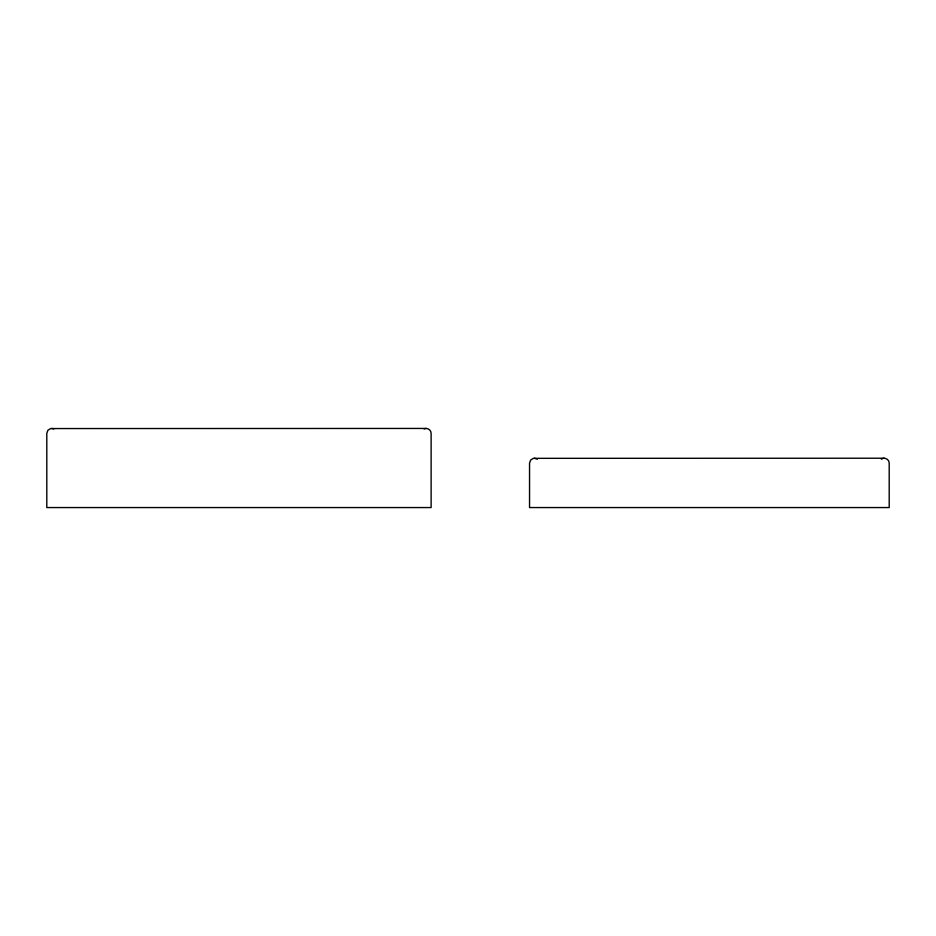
<?xml version="1.0" encoding="UTF-8"?>
<svg xmlns="http://www.w3.org/2000/svg" width="936" height="936" viewBox="0 0 936 936"><rect width="100%" height="100%" fill="white"/><g stroke="black" fill="none" stroke-linecap="round" stroke-linejoin="round"><path stroke-width="1.4" d="M881.373 459.178C884.391 456.745 889.352 459.295 889.2 463.144L889.2 507.558L529.542 507.558L529.542 463.144L530.618 460.079L533.38 458.336L884.263 458.219M424.055 428.934C427.155 427.319 431.239 429.881 431.122 433.38L431.122 507.558L46.8 507.558L46.8 433.38L47.876 430.303L50.638 428.559L426.196 428.442M534.479 458.219L537.369 459.178M51.737 428.442L53.878 428.934"/></g></svg>
